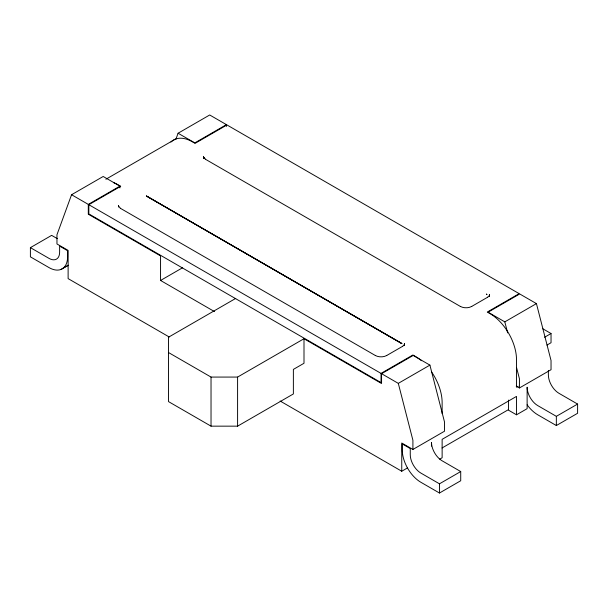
<?xml version="1.0" encoding="UTF-8"?>
<svg xmlns="http://www.w3.org/2000/svg" width="608" height="608" viewBox="0 0 608 608"><rect width="100%" height="100%" fill="white"/><g stroke="black" fill="none" stroke-linecap="round" stroke-linejoin="round"><path stroke-width="0.91" d="M120.468 208.346L118.514 206.196L118.545 206.918L118.545 205.55M402.534 346.37L403.932 345.268L404.487 343.938L404.457 344.941L404.457 343.573L404.32 345.61M489.394 296.278L489.455 295.108M404.449 345.04L404.472 344.538M489.455 295.967L489.47 295.465M489.455 295.252L489.493 294.766L489.052 296.035L487.532 297.297M119.92 187.925L119.92 186.139L103.185 176.48L71.569 194.727L56.962 234.756L56.962 243.96L68.119 250.397L68.119 278.616L169.199 336.976M175.818 139.46L178.091 133.236L209.699 114.98L226.434 124.648L226.434 126.426M146.399 195.989L401.88 343.611L146.399 195.989L401.409 343.208M105.883 179.254L175.362 139.141M71.569 194.727L88.304 204.394L119.92 186.139M226.434 124.648L194.826 142.895L178.091 133.236M88.836 204.698L381.034 373.396L381.034 382.599L88.836 213.902L88.836 204.698L120.711 186.299L118.058 184.764A37.567 21.69 60 0 0 113.445 182.567M30.4 247.638L48.997 258.377A15.025 8.679 60 0 0 59.622 252.244L59.622 246.103L67.587 250.709L67.587 256.842A26.296 15.185 60 0 1 48.997 267.581L30.4 256.842L30.4 247.638L51.65 235.372L57.312 238.64M88.304 204.394L88.304 214.206L160.558 255.922L160.558 280.463L182.643 267.71M235.706 298.422L168.53 337.204L168.53 401.614L211.029 426.155L237.591 426.155L293.375 393.946L293.375 369.406L304 363.272L304 338.732L237.591 377.074L211.029 377.074L168.53 352.541M386.597 355.574L402.663 346.294M471.595 306.5L487.662 297.221M381.034 373.396L412.908 354.988L415.568 356.524A37.567 21.69 60 0 1 421.473 360.704M304 338.732L381.566 383.519L381.566 373.7L413.174 355.452L429.909 365.112L444.516 422.013L444.516 431.216L412.908 449.464L401.751 443.019L401.751 471.238L407.504 467.917M381.566 373.7L398.301 383.367L429.909 365.112M536.431 303.612L519.696 293.953L488.08 312.2L504.815 321.868L536.431 303.612L551.038 360.514L551.038 369.717L519.43 387.965L516.238 386.126M544.555 337.265L551.038 333.526L551.038 342.722L546.987 345.063M518.138 386.255L516.504 387.197L516.504 359.594A37.567 21.69 60 0 0 489.942 313.584L487.289 312.048L519.164 293.649L226.966 124.952L195.092 143.351L192.432 141.824A37.567 21.69 60 0 0 170.947 142.059M442.039 447.982L508.638 409.534M439.675 459.162L442.13 457.748L442.13 439.341L516.504 396.401L516.504 414.8L508.539 410.202L508.539 400.079M516.504 414.8L527.128 408.667L527.128 387.197A15.025 8.679 60 0 0 537.753 405.604L556.35 416.336L577.6 404.069L577.6 413.273L556.35 425.539L537.753 414.8A26.296 15.185 60 0 1 527.128 404.822M439.47 483.816L460.72 471.55L460.72 480.746L439.47 493.02L420.88 482.281A26.296 15.185 60 0 1 402.283 450.08L402.283 443.939L410.256 448.544L410.256 454.678A15.025 8.679 60 0 0 420.88 473.077L439.47 483.816L439.47 493.02M60.944 269.458L68.354 265.217M63.24 268.128L68.02 265.4M471.724 306.424C468.312 308.317 463.585 308.165 460.34 306.424M386.726 355.498C383.283 357.398 378.465 357.223 375.341 355.498M542.86 328.806L551.038 333.526M205.337 159.197L460.476 306.5M577.6 404.069L559.003 393.33A15.025 8.679 60 0 1 548.378 374.931L548.378 370.546M120.338 208.27L375.47 355.574M160.558 280.463L214.502 311.6M460.72 471.55L442.13 460.811A15.025 8.679 60 0 1 431.505 442.411L431.505 446.12M280.136 401.022L401.751 471.238M205.466 159.273L203.52 157.016L203.627 158.316L203.543 156.469L203.612 158.27M118.514 206.196L118.735 206.773L118.507 205.747L118.545 206.302M504.815 321.868L507.642 332.88M516.602 367.749L519.43 378.761L519.43 387.965M398.301 383.367L412.908 440.26L412.908 449.464M556.35 416.336L556.35 425.539M489.455 294.5L489.455 295.868M442.13 413.577L442.13 402.534A37.567 21.69 60 0 0 431.604 372.012M237.591 377.074L237.591 426.155M211.029 377.074L211.029 426.155M486.408 294.135L486.886 294.53L486.408 294.135M204.06 158.171L203.505 157.092L204.06 158.171"/></g></svg>
